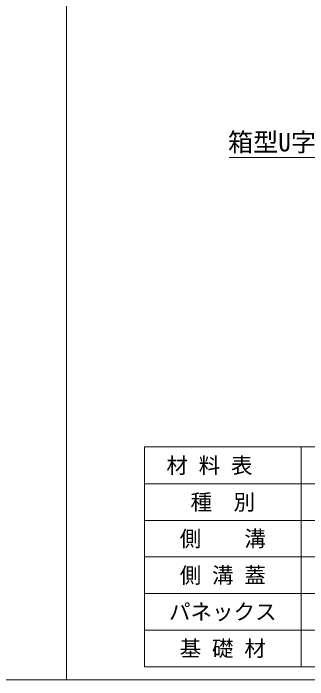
# Model space of a CAD drawing. Units: millimetres at full size; details may follow other scales. Extents: x 173025 to 194922, y 53822 to 64534.
# Drawn here: x 183299 to 183981, y 61441 to 62984 of the extents above; entities that cross this region are included whole.
import ezdxf
from ezdxf.enums import TextEntityAlignment as Align

# ---------------------------------------------------------------- set-up
doc = ezdxf.new("R2010")
doc.units = ezdxf.units.MM
doc.header["$LTSCALE"] = 20
for name, color, linetype, lineweight in [('Defpoints_3', 8, 'Continuous', 0), ('図枠', 5, 'Continuous', 13), ('寸法・材料表', 7, 'Continuous', 13), ('引出線', 4, 'Continuous', 13)]:
    doc.layers.add(name, color=color, linetype=linetype, lineweight=lineweight)
doc.styles.add('ＭＳ ゴシック', font='')
doc.styles.get('ＭＳ ゴシック').set_extended_font_data('MS Gothic')

msp = doc.modelspace()

# ---------------------------------------------------------------- linework, layer by layer
at = {"layer": 'Defpoints_3'}
for p, q in [((183602.47, 61979.95), (185541.38, 61979.95)), ((183602.47, 61979.95), (183602.47, 61894.77)), ((183965.47, 61979.95), (183965.47, 61894.77))]:
    msp.add_line(p, q, dxfattribs=at)
at = {"layer": '図枠'}
for p, q in [((183421.93, 64341.27), (183421.93, 61441.27)), ((179921.93, 61441.27), (194921.93, 61441.27))]:
    msp.add_line(p, q, dxfattribs=at)
at = {"layer": '寸法・材料表'}
for p, q in [((183602.47, 61894.77), (185541.38, 61894.77)), ((183602.47, 61894.77), (183602.47, 61471.27)), ((183965.47, 61894.77), (183965.47, 61471.27)), ((183602.47, 61810.07), (185541.38, 61810.07)), ((183602.47, 61725.37), (185541.38, 61725.37)), ((183602.47, 61640.67), (185541.38, 61640.67)), ((183602.47, 61555.97), (185541.38, 61555.97)), ((183602.47, 61471.27), (185541.38, 61471.27))]:
    msp.add_line(p, q, dxfattribs=at)
at = {"layer": '引出線'}
msp.add_lwpolyline([(184258.93, 62724.31), (184138.72, 62650.03), (183798.72, 62650.03)], dxfattribs=at)

# ---------------------------------------------------------------- texts
at = {"layer": '寸法・材料表', "style": 'ＭＳ ゴシック'}
msp.add_text('\u3000材 料 表', height=36.55, dxfattribs=at).set_placement((183603.64, 61937.36), align=Align.MIDDLE_LEFT)
for s, p in [('種\u3000別', (183783.97, 61852.42)), ('側\u3000\u3000溝', (183783.97, 61767.72)), ('側 溝 蓋', (183783.97, 61683.02)), ('パネックス', (183783.97, 61598.32)), ('基 礎 材', (183783.97, 61513.62))]:
    msp.add_text(s, height=36.55, dxfattribs=at).set_placement(p, align=Align.MIDDLE_CENTER)
at = {"layer": '引出線', "style": 'ＭＳ ゴシック'}
msp.add_text('箱型U字側溝', height=42.72, dxfattribs=at).set_placement((183956.22, 62706.99), align=Align.TOP_CENTER)

doc.saveas('drawing.dxf')
